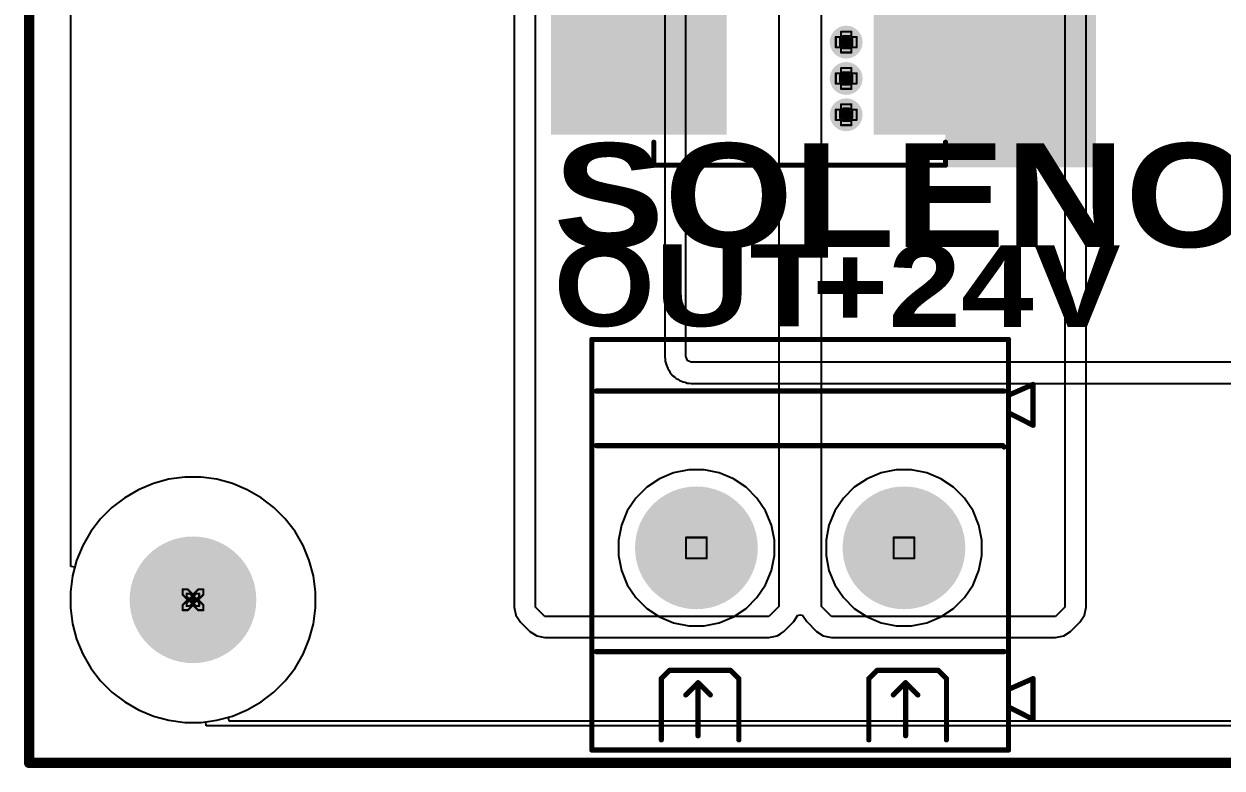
# Model space of a CAD drawing. Header units: inches. Extents: x -5 to 5258, y -4 to 5281.
# Drawn here: x -4.14 to 25.19, y -4.12 to 14.09 of the extents above; entities that cross this region are included whole.
import ezdxf

# ---------------------------------------------------------------- set-up
doc = ezdxf.new("R2010")
doc.units = ezdxf.units.IN
for name, color, linetype in [('Board Outline', 216, 'Continuous'), ('Bottom Layer', 5, 'Continuous'), ('Bottom Solder', 6, 'Continuous'), ('Drill Drawing', 1, 'Continuous'), ('Multi-Layer', 9, 'Continuous'), ('Pad Holes', 156, 'Continuous'), ('Top Layer', 1, 'Continuous'), ('Top Overlay', 2, 'Continuous'), ('Top Paste', 8, 'Continuous'), ('Top Solder', 216, 'Continuous'), ('Via Holes', 16, 'Continuous')]:
    doc.layers.add(name, color=color, linetype=linetype)
doc.styles.add('Arial Black_Bold', font='', dxfattribs={"height": 0.2})
doc.styles.get('Arial Black_Bold').set_extended_font_data('Arial Black', bold=True)

# ---------------------------------------------------------------- blocks, each defined once
blk = doc.blocks.new('DB128L_5_08_2P_GY_S_109')
at = {"layer": 'Bottom Layer'}
h = blk.add_hatch(color=5, dxfattribs=at)
edge = h.paths.add_edge_path()
edge.add_arc((-2.54, 0), 1.4, 0, 360)
h = blk.add_hatch(color=5, dxfattribs=at)
edge = h.paths.add_edge_path()
edge.add_arc((2.54, 0), 1.4, 0, 360)
at = {"layer": 'Bottom Solder'}
h = blk.add_hatch(color=6, dxfattribs=at)
edge = h.paths.add_edge_path()
edge.add_arc((-2.54, 0), 1.502, 0, 360)
h = blk.add_hatch(color=6, dxfattribs=at)
edge = h.paths.add_edge_path()
edge.add_arc((2.54, 0), 1.502, 0, 360)
at = {"layer": 'Multi-Layer'}
h = blk.add_hatch(color=9, dxfattribs=at)
edge = h.paths.add_edge_path()
edge.add_arc((-2.54, 0), 1.4, 0, 360)
h = blk.add_hatch(color=9, dxfattribs=at)
edge = h.paths.add_edge_path()
edge.add_arc((2.54, 0), 1.4, 0, 360)
at = {"layer": 'Pad Holes'}
h = blk.add_hatch(color=7, dxfattribs=at)
edge = h.paths.add_edge_path()
edge.add_arc((-2.54, 0), 0.8, 0, 360)
h = blk.add_hatch(color=7, dxfattribs=at)
edge = h.paths.add_edge_path()
edge.add_arc((2.54, 0), 0.8, 0, 360)
at = {"layer": 'Top Layer'}
h = blk.add_hatch(color=1, dxfattribs=at)
edge = h.paths.add_edge_path()
edge.add_arc((-2.54, 0), 1.4, 0, 360)
h = blk.add_hatch(color=1, dxfattribs=at)
edge = h.paths.add_edge_path()
edge.add_arc((2.54, 0), 1.4, 0, 360)
at = {"layer": 'Top Solder'}
h = blk.add_hatch(color=216, dxfattribs=at)
edge = h.paths.add_edge_path()
edge.add_arc((-2.54, 0), 1.502, 0, 360)
h = blk.add_hatch(color=216, dxfattribs=at)
edge = h.paths.add_edge_path()
edge.add_arc((2.54, 0), 1.502, 0, 360)
at = {"layer": 'Top Overlay', "const_width": 0.127}
for points in [[(-5.1, 4.949), (-5.1, -5.1)], [(5.1, 4.949), (-5.1, 4.949)], [(5.1, 4.949), (5.1, -5.1)], [(-3.58, 4.7), (-3.58, 3.2)], [(-1.68, 4.7), (-1.68, 3.2)], [(1.5, 4.7), (1.5, 3.2)], [(3.4, 4.7), (3.4, 3.2)], [(-2.58, 4.6), (-2.58, 3.3)], [(2.5, 4.6), (2.5, 3.3)], [(-5.1, 3.894), (-5.7, 4.2)], [(-5.7, 4.2), (-5.7, 3.2)], [(-5.1, 3.464), (-5.7, 3.2)], [(-2.58, 3.3), (-2.88, 3.6)], [(-2.28, 3.6), (-2.58, 3.3)], [(2.5, 3.3), (2.2, 3.6)], [(2.8, 3.6), (2.5, 3.3)], [(-3.38, 3), (-3.58, 3.2)], [(-1.68, 3.2), (-1.88, 3)], [(1.7, 3), (1.5, 3.2)], [(3.4, 3.2), (3.2, 3)], [(-3.28, 3), (-3.38, 3)], [(-1.88, 3), (-3.28, 3)], [(1.8, 3), (1.7, 3)], [(3.2, 3), (1.8, 3)], [(4.99, 2.54), (-4.99, 2.54)], [(-4.956, -2.503), (-4.99, -2.469)], [(4.99, -2.503), (-4.956, -2.503)], [(-5.1, -3.306), (-5.7, -3)], [(-5.7, -3), (-5.7, -4)], [(-5.1, -3.736), (-5.7, -4)], [(4.99, -3.838), (-4.99, -3.838)], [(0.597, -3.838), (0.473, -3.838)], [(5.1, -5.1), (-5.1, -5.1)]]:
    blk.add_lwpolyline(points, dxfattribs=at)
at = {"layer": 'Top Overlay', "const_width": 0.0635}
for points in [[(-5.132, 4.949, 1), (-5.068, 4.949, 1)], [(-5.132, 4.949, 1), (-5.068, 4.949, 1)], [(5.068, 4.949, 1), (5.132, 4.949, 1)], [(5.068, 4.949, 1), (5.132, 4.949, 1)], [(-3.612, 4.7, 1), (-3.548, 4.7, 1)], [(-1.712, 4.7, 1), (-1.648, 4.7, 1)], [(1.468, 4.7, 1), (1.532, 4.7, 1)], [(3.368, 4.7, 1), (3.432, 4.7, 1)], [(-2.612, 4.6, 1), (-2.548, 4.6, 1)], [(2.468, 4.6, 1), (2.532, 4.6, 1)], [(-5.732, 4.2, 1), (-5.668, 4.2, 1)], [(-5.732, 4.2, 1), (-5.668, 4.2, 1)], [(-5.132, 3.894, 1), (-5.068, 3.894, 1)], [(-5.132, 3.464, 1), (-5.068, 3.464, 1)], [(-2.912, 3.6, 1), (-2.848, 3.6, 1)], [(-2.312, 3.6, 1), (-2.248, 3.6, 1)], [(2.168, 3.6, 1), (2.232, 3.6, 1)], [(2.768, 3.6, 1), (2.832, 3.6, 1)], [(-5.732, 3.2, 1), (-5.668, 3.2, 1)], [(-5.732, 3.2, 1), (-5.668, 3.2, 1)], [(-3.612, 3.2, 1), (-3.548, 3.2, 1)], [(-3.612, 3.2, 1), (-3.548, 3.2, 1)], [(-2.612, 3.3, 1), (-2.548, 3.3, 1)], [(-2.612, 3.3, 1), (-2.548, 3.3, 1)], [(-2.612, 3.3, 1), (-2.548, 3.3, 1)], [(-1.712, 3.2, 1), (-1.648, 3.2, 1)], [(-1.712, 3.2, 1), (-1.648, 3.2, 1)], [(1.468, 3.2, 1), (1.532, 3.2, 1)], [(1.468, 3.2, 1), (1.532, 3.2, 1)], [(2.468, 3.3, 1), (2.532, 3.3, 1)], [(2.468, 3.3, 1), (2.532, 3.3, 1)], [(2.468, 3.3, 1), (2.532, 3.3, 1)], [(3.368, 3.2, 1), (3.432, 3.2, 1)], [(3.368, 3.2, 1), (3.432, 3.2, 1)], [(-3.412, 3, 1), (-3.348, 3, 1)], [(-3.412, 3, 1), (-3.348, 3, 1)], [(-3.312, 3, 1), (-3.248, 3, 1)], [(-3.312, 3, 1), (-3.248, 3, 1)], [(-1.912, 3, 1), (-1.848, 3, 1)], [(-1.912, 3, 1), (-1.848, 3, 1)], [(1.668, 3, 1), (1.732, 3, 1)], [(1.668, 3, 1), (1.732, 3, 1)], [(1.768, 3, 1), (1.832, 3, 1)], [(1.768, 3, 1), (1.832, 3, 1)], [(3.168, 3, 1), (3.232, 3, 1)], [(3.168, 3, 1), (3.232, 3, 1)], [(-5.022, 2.54, 1), (-4.958, 2.54, 1)], [(4.958, 2.54, 1), (5.022, 2.54, 1)], [(-5.022, -2.469, 1), (-4.958, -2.469, 1)], [(-4.988, -2.503, 1), (-4.924, -2.503, 1)], [(-4.988, -2.503, 1), (-4.924, -2.503, 1)], [(4.958, -2.503, 1), (5.022, -2.503, 1)], [(-5.732, -3, 1), (-5.668, -3, 1)], [(-5.732, -3, 1), (-5.668, -3, 1)], [(-5.132, -3.306, 1), (-5.068, -3.306, 1)], [(-5.132, -3.736, 1), (-5.068, -3.736, 1)], [(-5.022, -3.838, 1), (-4.958, -3.838, 1)], [(0.441, -3.838, 1), (0.505, -3.838, 1)], [(0.566, -3.838, 1), (0.629, -3.838, 1)], [(4.958, -3.838, 1), (5.022, -3.838, 1)], [(-5.732, -4, 1), (-5.668, -4, 1)], [(-5.732, -4, 1), (-5.668, -4, 1)], [(-5.132, -5.1, 1), (-5.068, -5.1, 1)], [(-5.132, -5.1, 1), (-5.068, -5.1, 1)], [(5.068, -5.1, 1), (5.132, -5.1, 1)], [(5.068, -5.1, 1), (5.132, -5.1, 1)]]:
    blk.add_lwpolyline(points, format="xyb", close=True, dxfattribs=at)
blk = doc.blocks.new('SMC_121')
at = {"layer": 'Top Layer'}
for points in [[(-6, 2.15), (-1.9, 2.15), (-1.9, -2.15), (-6, -2.15)], [(1.9, 2.15), (6, 2.15), (6, -2.15), (1.9, -2.15)]]:
    blk.add_hatch(color=1, dxfattribs=at).paths.add_polyline_path(points)
at = {"layer": 'Top Overlay'}
for points in [[(-7.239, 2.235), (-3.556, 2.235), (-3.556, 3.048), (-7.239, 3.048)], [(-7.24, -2.261), (-6.097, -2.261), (-6.097, 2.261), (-7.24, 2.261)], [(-7.24, -3.048), (-3.557, -3.048), (-3.557, -2.235), (-7.24, -2.235)]]:
    blk.add_hatch(color=2, dxfattribs=at).paths.add_polyline_path(points)
at = {"layer": 'Top Paste'}
for points in [[(-6, 2.15), (-1.9, 2.15), (-1.9, -2.15), (-6, -2.15)], [(1.9, 2.15), (6, 2.15), (6, -2.15), (1.9, -2.15)]]:
    blk.add_hatch(color=8, dxfattribs=at).paths.add_polyline_path(points)
at = {"layer": 'Top Solder'}
for points in [[(-6.102, 2.252), (-1.798, 2.252), (-1.798, -2.252), (-6.102, -2.252)], [(1.798, 2.252), (6.102, 2.252), (6.102, -2.252), (1.798, -2.252)]]:
    blk.add_hatch(color=216, dxfattribs=at).paths.add_polyline_path(points)
at = {"layer": 'Top Overlay', "const_width": 0.127}
for points in [[(-3.556, 2.997), (-3.556, 2.438)], [(3.581, 2.997), (-3.556, 2.997)], [(3.581, 2.997), (3.581, 2.438)], [(-3.556, -2.997), (-3.556, -2.438)], [(3.581, -2.997), (3.581, -2.438)], [(3.581, -2.997), (-3.556, -2.997)]]:
    blk.add_lwpolyline(points, dxfattribs=at)
at = {"layer": 'Top Overlay', "const_width": 0.0635}
for points in [[(-3.588, 2.997, 1), (-3.524, 2.997, 1)], [(-3.588, 2.997, 1), (-3.524, 2.997, 1)], [(3.55, 2.997, 1), (3.613, 2.997, 1)], [(3.55, 2.997, 1), (3.613, 2.997, 1)], [(-3.588, 2.438, 1), (-3.524, 2.438, 1)], [(3.55, 2.438, 1), (3.613, 2.438, 1)], [(-3.588, -2.438, 1), (-3.524, -2.438, 1)], [(3.55, -2.438, 1), (3.613, -2.438, 1)], [(-3.588, -2.997, 1), (-3.524, -2.997, 1)], [(-3.588, -2.997, 1), (-3.524, -2.997, 1)], [(3.55, -2.997, 1), (3.613, -2.997, 1)], [(3.55, -2.997, 1), (3.613, -2.997, 1)]]:
    blk.add_lwpolyline(points, format="xyb", close=True, dxfattribs=at)

msp = doc.modelspace()

# ---------------------------------------------------------------- hatches: boundary and pattern name
at = {"layer": 'Bottom Layer'}
h = msp.add_hatch(color=5, dxfattribs=at)
edge = h.paths.add_edge_path()
edge.add_arc((15.987, 13.65), 0.3, 0, 360)
h = msp.add_hatch(color=5, dxfattribs=at)
edge = h.paths.add_edge_path()
edge.add_arc((15.987, 12.761), 0.3, 0, 360)
h = msp.add_hatch(color=5, dxfattribs=at)
edge = h.paths.add_edge_path()
edge.add_arc((15.987, 11.872), 0.3, 0, 360)
at = {"layer": 'Bottom Solder'}
h = msp.add_hatch(color=6, dxfattribs=at)
edge = h.paths.add_edge_path()
edge.add_arc((15.987, 13.65), 0.402, 0, 360)
h = msp.add_hatch(color=6, dxfattribs=at)
edge = h.paths.add_edge_path()
edge.add_arc((15.987, 12.761), 0.402, 0, 360)
h = msp.add_hatch(color=6, dxfattribs=at)
edge = h.paths.add_edge_path()
edge.add_arc((15.987, 11.872), 0.402, 0, 360)
h = msp.add_hatch(color=6, dxfattribs=at)
edge = h.paths.add_edge_path()
edge.add_arc((0, 0), 0.102, 0, 360)
at = {"layer": 'Pad Holes'}
h = msp.add_hatch(color=7, dxfattribs=at)
edge = h.paths.add_edge_path()
edge.add_arc((0, 0), 1.55, 0, 360)
at = {"layer": 'Top Layer'}
h = msp.add_hatch(color=1, dxfattribs=at)
edge = h.paths.add_edge_path()
edge.add_arc((15.987, 13.65), 0.3, 0, 360)
h = msp.add_hatch(color=1, dxfattribs=at)
edge = h.paths.add_edge_path()
edge.add_arc((15.987, 12.761), 0.3, 0, 360)
h = msp.add_hatch(color=1, dxfattribs=at)
edge = h.paths.add_edge_path()
edge.add_arc((15.987, 11.872), 0.3, 0, 360)
at = {"layer": 'Top Solder'}
h = msp.add_hatch(color=216, dxfattribs=at)
edge = h.paths.add_edge_path()
edge.add_arc((15.987, 13.65), 0.402, 0, 360)
h = msp.add_hatch(color=216, dxfattribs=at)
edge = h.paths.add_edge_path()
edge.add_arc((15.987, 12.761), 0.402, 0, 360)
h = msp.add_hatch(color=216, dxfattribs=at)
edge = h.paths.add_edge_path()
edge.add_arc((15.987, 11.872), 0.402, 0, 360)
h = msp.add_hatch(color=216, dxfattribs=at)
edge = h.paths.add_edge_path()
edge.add_arc((0, 0), 0.102, 0, 360)
at = {"layer": 'Via Holes'}
h = msp.add_hatch(color=7, dxfattribs=at)
edge = h.paths.add_edge_path()
edge.add_arc((15.987, 13.65), 0.15, 0, 360)
h = msp.add_hatch(color=7, dxfattribs=at)
edge = h.paths.add_edge_path()
edge.add_arc((15.987, 12.761), 0.15, 0, 360)
h = msp.add_hatch(color=7, dxfattribs=at)
edge = h.paths.add_edge_path()
edge.add_arc((15.987, 11.872), 0.15, 0, 360)

# ---------------------------------------------------------------- linework, layer by layer
at = {"layer": 'Board Outline', "const_width": 0.254}
for points in [[(-4.009, -3.991), (-4.009, 106.009)], [(-4.009, -3.991), (75.991, -3.991)]]:
    msp.add_lwpolyline(points, dxfattribs=at)
at = {"layer": 'Board Outline', "const_width": 0.127}
msp.add_lwpolyline([(-4.073, -3.991, 1), (-3.946, -3.991, 1)], format="xyb", close=True, dxfattribs=at)
msp.add_lwpolyline([(-4.073, -3.991, 1), (-3.946, -3.991, 1)], format="xyb", close=True, dxfattribs=at)
at = {"layer": 'Bottom Layer'}
for p, q in [((-2.993, 0.814), (-2.993, 101.117)), ((11.547, 16.545), (11.547, 5.995)), ((12.065, 5.995), (12.065, 16.545)), ((11.547, 5.995), (11.547, 5.995)), ((11.547, 5.995), (11.547, 5.944)), ((11.547, 5.944), (11.557, 5.894)), ((11.557, 5.894), (11.557, 5.843)), ((12.065, 5.944), (12.065, 5.995)), ((12.065, 5.995), (12.065, 5.995)), ((12.067, 5.942), (12.065, 5.944)), ((12.1, 5.86), (12.067, 5.942)), ((11.557, 5.843), (11.577, 5.796)), ((11.577, 5.796), (11.586, 5.746)), ((11.586, 5.746), (11.588, 5.744)), ((11.588, 5.744), (11.622, 5.662)), ((11.622, 5.662), (11.623, 5.659)), ((11.623, 5.659), (11.651, 5.616)), ((11.651, 5.616), (11.67, 5.569)), ((12.101, 5.857), (12.1, 5.86)), ((12.109, 5.849), (12.101, 5.857)), ((12.112, 5.848), (12.109, 5.849)), ((12.194, 5.814), (12.112, 5.848)), ((12.196, 5.813), (12.194, 5.814)), ((12.247, 5.813), (12.196, 5.813)), ((75.016, 5.813), (12.247, 5.813)), ((11.67, 5.569), (11.707, 5.533)), ((11.707, 5.533), (11.735, 5.491)), ((11.735, 5.491), (11.743, 5.483)), ((11.743, 5.483), (11.786, 5.454)), ((11.786, 5.454), (11.822, 5.418)), ((11.822, 5.418), (11.869, 5.399)), ((11.869, 5.399), (11.911, 5.37)), ((11.911, 5.37), (11.914, 5.37)), ((11.914, 5.37), (11.996, 5.336)), ((11.996, 5.336), (11.998, 5.334)), ((11.998, 5.334), (12.048, 5.324)), ((12.048, 5.324), (12.096, 5.305)), ((12.096, 5.305), (12.147, 5.305)), ((12.147, 5.305), (12.196, 5.295)), ((12.196, 5.295), (12.247, 5.295)), ((12.247, 5.295), (12.247, 5.295)), ((12.247, 5.295), (12.247, 5.295)), ((12.247, 5.295), (47.709, 5.295)), ((-0.587, 2.949), (-0.966, 2.847)), ((-0.587, 2.949), (-0.966, 2.847)), ((-0.197, 3), (-0.587, 2.949)), ((-0.197, 3), (-0.587, 2.949)), ((0, 3), (-0.197, 3)), ((0.197, 3), (-0.197, 3)), ((0.197, 3), (0, 3)), ((0.587, 2.949), (0.197, 3)), ((0.587, 2.949), (0.197, 3)), ((0.966, 2.847), (0.587, 2.949)), ((0.966, 2.847), (0.587, 2.949)), ((11.417, 2.963), (11.105, 2.754)), ((11.764, 3.106), (11.417, 2.963)), ((12.133, 3.18), (11.764, 3.106)), ((12.509, 3.18), (12.133, 3.18)), ((12.878, 3.106), (12.509, 3.18)), ((13.225, 2.963), (12.878, 3.106)), ((13.537, 2.754), (13.225, 2.963)), ((16.497, 2.963), (16.185, 2.754)), ((16.844, 3.106), (16.497, 2.963)), ((17.213, 3.18), (16.844, 3.106)), ((17.589, 3.18), (17.213, 3.18)), ((17.958, 3.106), (17.589, 3.18)), ((18.305, 2.963), (17.958, 3.106)), ((18.617, 2.754), (18.305, 2.963)), ((-1.33, 2.696), (-1.67, 2.5)), ((-1.33, 2.696), (-1.67, 2.5)), ((-0.966, 2.847), (-1.33, 2.696)), ((-0.966, 2.847), (-1.33, 2.696)), ((1.33, 2.696), (0.966, 2.847)), ((1.33, 2.696), (0.966, 2.847)), ((1.67, 2.5), (1.33, 2.696)), ((1.67, 2.5), (1.33, 2.696)), ((11.105, 2.754), (10.839, 2.488)), ((13.803, 2.488), (13.537, 2.754)), ((16.185, 2.754), (15.919, 2.488)), ((18.883, 2.488), (18.617, 2.754)), ((-1.67, 2.5), (-1.982, 2.26)), ((-1.67, 2.5), (-1.982, 2.26)), ((1.982, 2.26), (1.67, 2.5)), ((1.982, 2.26), (1.67, 2.5)), ((10.839, 2.488), (10.63, 2.175)), ((14.012, 2.175), (13.803, 2.488)), ((15.919, 2.488), (15.71, 2.175)), ((19.092, 2.175), (18.883, 2.488)), ((-1.982, 2.26), (-2.26, 1.982)), ((-1.982, 2.26), (-2.26, 1.982)), ((2.26, 1.982), (1.982, 2.26)), ((2.26, 1.982), (1.982, 2.26)), ((10.63, 2.175), (10.486, 1.828)), ((14.156, 1.828), (14.012, 2.175)), ((15.71, 2.175), (15.566, 1.828)), ((19.236, 1.828), (19.092, 2.175)), ((-2.26, 1.982), (-2.5, 1.67)), ((-2.26, 1.982), (-2.5, 1.67)), ((2.5, 1.67), (2.26, 1.982)), ((2.5, 1.67), (2.26, 1.982)), ((10.486, 1.828), (10.413, 1.46)), ((14.229, 1.46), (14.156, 1.828)), ((15.566, 1.828), (15.493, 1.46)), ((19.309, 1.46), (19.236, 1.828)), ((-2.5, 1.67), (-2.696, 1.33)), ((-2.5, 1.67), (-2.696, 1.33)), ((2.696, 1.33), (2.5, 1.67)), ((2.696, 1.33), (2.5, 1.67)), ((-2.696, 1.33), (-2.847, 0.966)), ((-2.696, 1.33), (-2.847, 0.966)), ((2.847, 0.966), (2.696, 1.33)), ((2.847, 0.966), (2.696, 1.33)), ((10.413, 1.46), (10.413, 1.084)), ((14.229, 1.084), (14.229, 1.46)), ((15.493, 1.46), (15.493, 1.084)), ((19.309, 1.084), (19.309, 1.46)), ((-2.847, 0.966), (-2.949, 0.587)), ((-2.847, 0.966), (-2.891, 0.8)), ((2.949, 0.587), (2.847, 0.966)), ((2.949, 0.587), (2.847, 0.966)), ((10.413, 1.084), (10.486, 0.715)), ((14.156, 0.715), (14.229, 1.084)), ((15.493, 1.084), (15.566, 0.715)), ((19.236, 0.715), (19.309, 1.084)), ((-2.949, 0.587), (-3, 0.197)), ((-2.891, 0.8), (-2.993, 0.814)), ((3, 0.197), (2.949, 0.587)), ((3, 0.197), (2.949, 0.587)), ((10.486, 0.715), (10.63, 0.368)), ((14.012, 0.368), (14.156, 0.715)), ((15.566, 0.715), (15.71, 0.368)), ((19.092, 0.368), (19.236, 0.715)), ((10.63, 0.368), (10.839, 0.055)), ((13.803, 0.055), (14.012, 0.368)), ((15.71, 0.368), (15.919, 0.055)), ((18.883, 0.055), (19.092, 0.368)), ((-3, 0.197), (-3, 0)), ((-3, 0), (-3, 0)), ((-3, 0), (-3, -0.197)), ((3, 0), (3, 0.197)), ((3, -0.197), (3, 0.197)), ((3, -0.197), (3, 0)), ((10.839, 0.055), (11.105, -0.21)), ((13.537, -0.21), (13.803, 0.055)), ((15.919, 0.055), (16.185, -0.21)), ((18.617, -0.21), (18.883, 0.055)), ((-3, -0.197), (-2.949, -0.587)), ((2.949, -0.587), (3, -0.197)), ((2.949, -0.587), (3, -0.197)), ((11.105, -0.21), (11.417, -0.419)), ((13.225, -0.419), (13.537, -0.21)), ((16.185, -0.21), (16.497, -0.419)), ((18.305, -0.419), (18.617, -0.21)), ((11.417, -0.419), (11.764, -0.563)), ((11.764, -0.563), (12.133, -0.636)), ((12.509, -0.636), (12.878, -0.563)), ((12.878, -0.563), (13.225, -0.419)), ((16.497, -0.419), (16.844, -0.563)), ((16.844, -0.563), (17.213, -0.636)), ((17.589, -0.636), (17.958, -0.563)), ((17.958, -0.563), (18.305, -0.419)), ((-2.949, -0.587), (-2.847, -0.966)), ((2.847, -0.966), (2.949, -0.587)), ((2.847, -0.966), (2.949, -0.587)), ((12.133, -0.636), (12.509, -0.636)), ((17.213, -0.636), (17.589, -0.636)), ((-2.847, -0.966), (-2.696, -1.33)), ((2.696, -1.33), (2.847, -0.966)), ((2.696, -1.33), (2.847, -0.966)), ((-2.696, -1.33), (-2.5, -1.67)), ((2.5, -1.67), (2.696, -1.33)), ((2.5, -1.67), (2.696, -1.33)), ((-2.5, -1.67), (-2.26, -1.982)), ((2.26, -1.982), (2.5, -1.67)), ((2.26, -1.982), (2.5, -1.67)), ((-2.26, -1.982), (-1.982, -2.26)), ((1.982, -2.26), (2.26, -1.982)), ((1.982, -2.26), (2.26, -1.982)), ((-1.982, -2.26), (-1.67, -2.5)), ((1.67, -2.5), (1.982, -2.26)), ((1.67, -2.5), (1.982, -2.26)), ((-1.67, -2.5), (-1.33, -2.696)), ((1.33, -2.696), (1.67, -2.5)), ((1.33, -2.696), (1.67, -2.5)), ((-1.33, -2.696), (-0.966, -2.847)), ((-0.966, -2.847), (-0.587, -2.949)), ((0.587, -2.949), (0.966, -2.847)), ((0.587, -2.949), (0.966, -2.847)), ((0.966, -2.847), (1.33, -2.696)), ((0.966, -2.847), (1.33, -2.696)), ((-0.587, -2.949), (-0.197, -3)), ((-0.197, -3), (0, -3)), ((0, -3), (0.197, -3)), ((0.197, -3), (0.587, -2.949)), ((0.318, -2.984), (0.587, -2.949)), ((0.324, -3.086), (0.318, -2.984)), ((71.737, -3.086), (0.324, -3.086))]:
    msp.add_line(p, q, dxfattribs=at)
at = {"layer": 'Drill Drawing', "const_width": 0.0508}
for points in [[(15.733, 13.523), (15.733, 13.777)], [(15.733, 13.777), (15.86, 13.777)], [(15.86, 13.777), (15.86, 13.904)], [(15.86, 13.904), (16.114, 13.904)], [(15.911, 13.727), (15.911, 13.803)], [(15.911, 13.803), (16.063, 13.803)], [(16.063, 13.727), (16.063, 13.803)], [(16.114, 13.777), (16.114, 13.904)], [(16.114, 13.777), (16.241, 13.777)], [(16.241, 13.523), (16.241, 13.777)], [(15.733, 13.523), (15.86, 13.523)], [(15.835, 13.574), (15.835, 13.727)], [(15.835, 13.727), (15.911, 13.727)], [(15.835, 13.574), (15.911, 13.574)], [(15.86, 13.396), (15.86, 13.523)], [(15.911, 13.498), (15.911, 13.574)], [(15.911, 13.498), (16.063, 13.498)], [(16.063, 13.727), (16.14, 13.727)], [(16.063, 13.574), (16.14, 13.574)], [(16.063, 13.498), (16.063, 13.574)], [(16.114, 13.523), (16.241, 13.523)], [(16.114, 13.396), (16.114, 13.523)], [(16.14, 13.574), (16.14, 13.727)], [(15.86, 13.396), (16.114, 13.396)], [(15.733, 12.634), (15.733, 12.888)], [(15.733, 12.888), (15.86, 12.888)], [(15.86, 12.888), (15.86, 13.015)], [(15.86, 13.015), (16.114, 13.015)], [(15.911, 12.838), (15.911, 12.914)], [(15.911, 12.914), (16.063, 12.914)], [(16.063, 12.838), (16.063, 12.914)], [(16.114, 12.888), (16.114, 13.015)], [(16.114, 12.888), (16.241, 12.888)], [(16.241, 12.634), (16.241, 12.888)], [(15.733, 12.634), (15.86, 12.634)], [(15.835, 12.685), (15.835, 12.838)], [(15.835, 12.838), (15.911, 12.838)], [(15.835, 12.685), (15.911, 12.685)], [(15.86, 12.507), (15.86, 12.634)], [(15.911, 12.609), (15.911, 12.685)], [(15.911, 12.609), (16.063, 12.609)], [(16.063, 12.838), (16.14, 12.838)], [(16.063, 12.685), (16.14, 12.685)], [(16.063, 12.609), (16.063, 12.685)], [(16.114, 12.634), (16.241, 12.634)], [(16.114, 12.507), (16.114, 12.634)], [(16.14, 12.685), (16.14, 12.838)], [(15.86, 12.507), (16.114, 12.507)], [(15.733, 11.745), (15.733, 11.999)], [(15.733, 11.999), (15.86, 11.999)], [(15.86, 11.999), (15.86, 12.126)], [(15.86, 12.126), (16.114, 12.126)], [(15.911, 11.949), (15.911, 12.025)], [(15.911, 12.025), (16.063, 12.025)], [(16.063, 11.949), (16.063, 12.025)], [(16.114, 11.999), (16.114, 12.126)], [(16.114, 11.999), (16.241, 11.999)], [(16.241, 11.745), (16.241, 11.999)], [(15.733, 11.745), (15.86, 11.745)], [(15.835, 11.796), (15.835, 11.949)], [(15.835, 11.949), (15.911, 11.949)], [(15.835, 11.796), (15.911, 11.796)], [(15.86, 11.618), (15.86, 11.745)], [(15.911, 11.72), (15.911, 11.796)], [(15.911, 11.72), (16.063, 11.72)], [(16.063, 11.949), (16.14, 11.949)], [(16.063, 11.796), (16.14, 11.796)], [(16.063, 11.72), (16.063, 11.796)], [(16.114, 11.745), (16.241, 11.745)], [(16.114, 11.618), (16.114, 11.745)], [(16.14, 11.796), (16.14, 11.949)], [(15.86, 11.618), (16.114, 11.618)], [(12.067, 1.526), (12.575, 1.526)], [(12.067, 1.018), (12.067, 1.526)], [(12.575, 1.018), (12.575, 1.526)], [(17.147, 1.526), (17.655, 1.526)], [(17.147, 1.018), (17.147, 1.526)], [(17.655, 1.018), (17.655, 1.526)], [(12.067, 1.018), (12.575, 1.018)], [(17.147, 1.018), (17.655, 1.018)], [(-0.254, 0.127), (-0.254, 0.254)], [(-0.254, 0.254), (-0.127, 0.254)], [(-0.254, 0.127), (-0.127, 0)], [(-0.254, -0.127), (-0.127, 0)], [(-0.152, 0.076), (-0.152, 0.152)], [(-0.152, 0.152), (-0.076, 0.152)], [(-0.152, 0.076), (-0.076, 0)], [(-0.152, -0.076), (-0.076, 0)], [(-0.127, 0.254), (0, 0.127)], [(-0.076, 0.152), (0, 0.076)], [(0, 0.127), (0.127, 0.254)], [(0, 0.076), (0.076, 0.152)], [(0.076, 0.152), (0.152, 0.152)], [(0.076, 0), (0.152, 0.076)], [(0.076, 0), (0.152, -0.076)], [(0.127, 0.254), (0.254, 0.254)], [(0.127, 0), (0.254, 0.127)], [(0.127, 0), (0.254, -0.127)], [(0.152, 0.076), (0.152, 0.152)], [(0.254, 0.127), (0.254, 0.254)], [(-0.254, -0.254), (-0.254, -0.127)], [(-0.254, -0.254), (-0.127, -0.254)], [(-0.152, -0.152), (-0.152, -0.076)], [(-0.152, -0.152), (-0.076, -0.152)], [(-0.127, -0.254), (0, -0.127)], [(-0.076, -0.152), (0, -0.076)], [(0, -0.076), (0.076, -0.152)], [(0, -0.127), (0.127, -0.254)], [(0.076, -0.152), (0.152, -0.152)], [(0.127, -0.254), (0.254, -0.254)], [(0.152, -0.152), (0.152, -0.076)], [(0.254, -0.254), (0.254, -0.127)]]:
    msp.add_lwpolyline(points, dxfattribs=at)
at = {"layer": 'Drill Drawing', "const_width": 0.0254}
for points in [[(15.721, 13.777, 1), (15.746, 13.777, 1)], [(15.721, 13.777, 1), (15.746, 13.777, 1)], [(15.848, 13.904, 1), (15.873, 13.904, 1)], [(15.848, 13.904, 1), (15.873, 13.904, 1)], [(15.848, 13.777, 1), (15.873, 13.777, 1)], [(15.848, 13.777, 1), (15.873, 13.777, 1)], [(15.898, 13.803, 1), (15.924, 13.803, 1)], [(15.898, 13.803, 1), (15.924, 13.803, 1)], [(16.051, 13.803, 1), (16.076, 13.803, 1)], [(16.051, 13.803, 1), (16.076, 13.803, 1)], [(16.102, 13.904, 1), (16.127, 13.904, 1)], [(16.102, 13.904, 1), (16.127, 13.904, 1)], [(16.102, 13.777, 1), (16.127, 13.777, 1)], [(16.102, 13.777, 1), (16.127, 13.777, 1)], [(16.229, 13.777, 1), (16.254, 13.777, 1)], [(16.229, 13.777, 1), (16.254, 13.777, 1)], [(15.721, 13.523, 1), (15.746, 13.523, 1)], [(15.721, 13.523, 1), (15.746, 13.523, 1)], [(15.822, 13.727, 1), (15.848, 13.727, 1)], [(15.822, 13.727, 1), (15.848, 13.727, 1)], [(15.822, 13.574, 1), (15.848, 13.574, 1)], [(15.822, 13.574, 1), (15.848, 13.574, 1)], [(15.848, 13.523, 1), (15.873, 13.523, 1)], [(15.848, 13.523, 1), (15.873, 13.523, 1)], [(15.898, 13.727, 1), (15.924, 13.727, 1)], [(15.898, 13.727, 1), (15.924, 13.727, 1)], [(15.898, 13.574, 1), (15.924, 13.574, 1)], [(15.898, 13.574, 1), (15.924, 13.574, 1)], [(15.898, 13.498, 1), (15.924, 13.498, 1)], [(15.898, 13.498, 1), (15.924, 13.498, 1)], [(16.051, 13.727, 1), (16.076, 13.727, 1)], [(16.051, 13.727, 1), (16.076, 13.727, 1)], [(16.051, 13.574, 1), (16.076, 13.574, 1)], [(16.051, 13.574, 1), (16.076, 13.574, 1)], [(16.051, 13.498, 1), (16.076, 13.498, 1)], [(16.051, 13.498, 1), (16.076, 13.498, 1)], [(16.102, 13.523, 1), (16.127, 13.523, 1)], [(16.102, 13.523, 1), (16.127, 13.523, 1)], [(16.127, 13.727, 1), (16.152, 13.727, 1)], [(16.127, 13.727, 1), (16.152, 13.727, 1)], [(16.127, 13.574, 1), (16.152, 13.574, 1)], [(16.127, 13.574, 1), (16.152, 13.574, 1)], [(16.229, 13.523, 1), (16.254, 13.523, 1)], [(16.229, 13.523, 1), (16.254, 13.523, 1)], [(15.848, 13.396, 1), (15.873, 13.396, 1)], [(15.848, 13.396, 1), (15.873, 13.396, 1)], [(16.102, 13.396, 1), (16.127, 13.396, 1)], [(16.102, 13.396, 1), (16.127, 13.396, 1)], [(15.721, 12.888, 1), (15.746, 12.888, 1)], [(15.721, 12.888, 1), (15.746, 12.888, 1)], [(15.848, 13.015, 1), (15.873, 13.015, 1)], [(15.848, 13.015, 1), (15.873, 13.015, 1)], [(15.848, 12.888, 1), (15.873, 12.888, 1)], [(15.848, 12.888, 1), (15.873, 12.888, 1)], [(15.898, 12.914, 1), (15.924, 12.914, 1)], [(15.898, 12.914, 1), (15.924, 12.914, 1)], [(16.051, 12.914, 1), (16.076, 12.914, 1)], [(16.051, 12.914, 1), (16.076, 12.914, 1)], [(16.102, 13.015, 1), (16.127, 13.015, 1)], [(16.102, 13.015, 1), (16.127, 13.015, 1)], [(16.102, 12.888, 1), (16.127, 12.888, 1)], [(16.102, 12.888, 1), (16.127, 12.888, 1)], [(16.229, 12.888, 1), (16.254, 12.888, 1)], [(16.229, 12.888, 1), (16.254, 12.888, 1)], [(15.721, 12.634, 1), (15.746, 12.634, 1)], [(15.721, 12.634, 1), (15.746, 12.634, 1)], [(15.822, 12.838, 1), (15.848, 12.838, 1)], [(15.822, 12.838, 1), (15.848, 12.838, 1)], [(15.822, 12.685, 1), (15.848, 12.685, 1)], [(15.822, 12.685, 1), (15.848, 12.685, 1)], [(15.848, 12.634, 1), (15.873, 12.634, 1)], [(15.848, 12.634, 1), (15.873, 12.634, 1)], [(15.898, 12.838, 1), (15.924, 12.838, 1)], [(15.898, 12.838, 1), (15.924, 12.838, 1)], [(15.898, 12.685, 1), (15.924, 12.685, 1)], [(15.898, 12.685, 1), (15.924, 12.685, 1)], [(15.898, 12.609, 1), (15.924, 12.609, 1)], [(15.898, 12.609, 1), (15.924, 12.609, 1)], [(16.051, 12.838, 1), (16.076, 12.838, 1)], [(16.051, 12.838, 1), (16.076, 12.838, 1)], [(16.051, 12.685, 1), (16.076, 12.685, 1)], [(16.051, 12.685, 1), (16.076, 12.685, 1)], [(16.051, 12.609, 1), (16.076, 12.609, 1)], [(16.051, 12.609, 1), (16.076, 12.609, 1)], [(16.102, 12.634, 1), (16.127, 12.634, 1)], [(16.102, 12.634, 1), (16.127, 12.634, 1)], [(16.127, 12.838, 1), (16.152, 12.838, 1)], [(16.127, 12.838, 1), (16.152, 12.838, 1)], [(16.127, 12.685, 1), (16.152, 12.685, 1)], [(16.127, 12.685, 1), (16.152, 12.685, 1)], [(16.229, 12.634, 1), (16.254, 12.634, 1)], [(16.229, 12.634, 1), (16.254, 12.634, 1)], [(15.848, 12.507, 1), (15.873, 12.507, 1)], [(15.848, 12.507, 1), (15.873, 12.507, 1)], [(16.102, 12.507, 1), (16.127, 12.507, 1)], [(16.102, 12.507, 1), (16.127, 12.507, 1)], [(15.721, 11.999, 1), (15.746, 11.999, 1)], [(15.721, 11.999, 1), (15.746, 11.999, 1)], [(15.848, 12.126, 1), (15.873, 12.126, 1)], [(15.848, 12.126, 1), (15.873, 12.126, 1)], [(15.848, 11.999, 1), (15.873, 11.999, 1)], [(15.848, 11.999, 1), (15.873, 11.999, 1)], [(15.898, 12.025, 1), (15.924, 12.025, 1)], [(15.898, 12.025, 1), (15.924, 12.025, 1)], [(16.051, 12.025, 1), (16.076, 12.025, 1)], [(16.051, 12.025, 1), (16.076, 12.025, 1)], [(16.102, 12.126, 1), (16.127, 12.126, 1)], [(16.102, 12.126, 1), (16.127, 12.126, 1)], [(16.102, 11.999, 1), (16.127, 11.999, 1)], [(16.102, 11.999, 1), (16.127, 11.999, 1)], [(16.229, 11.999, 1), (16.254, 11.999, 1)], [(16.229, 11.999, 1), (16.254, 11.999, 1)], [(15.721, 11.745, 1), (15.746, 11.745, 1)], [(15.721, 11.745, 1), (15.746, 11.745, 1)], [(15.822, 11.949, 1), (15.848, 11.949, 1)], [(15.822, 11.949, 1), (15.848, 11.949, 1)], [(15.822, 11.796, 1), (15.848, 11.796, 1)], [(15.822, 11.796, 1), (15.848, 11.796, 1)], [(15.848, 11.745, 1), (15.873, 11.745, 1)], [(15.848, 11.745, 1), (15.873, 11.745, 1)], [(15.898, 11.949, 1), (15.924, 11.949, 1)], [(15.898, 11.949, 1), (15.924, 11.949, 1)], [(15.898, 11.796, 1), (15.924, 11.796, 1)], [(15.898, 11.796, 1), (15.924, 11.796, 1)], [(15.898, 11.72, 1), (15.924, 11.72, 1)], [(15.898, 11.72, 1), (15.924, 11.72, 1)], [(16.051, 11.949, 1), (16.076, 11.949, 1)], [(16.051, 11.949, 1), (16.076, 11.949, 1)], [(16.051, 11.796, 1), (16.076, 11.796, 1)], [(16.051, 11.796, 1), (16.076, 11.796, 1)], [(16.051, 11.72, 1), (16.076, 11.72, 1)], [(16.051, 11.72, 1), (16.076, 11.72, 1)], [(16.102, 11.745, 1), (16.127, 11.745, 1)], [(16.102, 11.745, 1), (16.127, 11.745, 1)], [(16.127, 11.949, 1), (16.152, 11.949, 1)], [(16.127, 11.949, 1), (16.152, 11.949, 1)], [(16.127, 11.796, 1), (16.152, 11.796, 1)], [(16.127, 11.796, 1), (16.152, 11.796, 1)], [(16.229, 11.745, 1), (16.254, 11.745, 1)], [(16.229, 11.745, 1), (16.254, 11.745, 1)], [(15.848, 11.618, 1), (15.873, 11.618, 1)], [(15.848, 11.618, 1), (15.873, 11.618, 1)], [(16.102, 11.618, 1), (16.127, 11.618, 1)], [(16.102, 11.618, 1), (16.127, 11.618, 1)], [(12.054, 1.526, 1), (12.08, 1.526, 1)], [(12.054, 1.526, 1), (12.08, 1.526, 1)], [(12.562, 1.526, 1), (12.588, 1.526, 1)], [(12.562, 1.526, 1), (12.588, 1.526, 1)], [(17.134, 1.526, 1), (17.16, 1.526, 1)], [(17.134, 1.526, 1), (17.16, 1.526, 1)], [(17.642, 1.526, 1), (17.668, 1.526, 1)], [(17.642, 1.526, 1), (17.668, 1.526, 1)], [(12.054, 1.018, 1), (12.08, 1.018, 1)], [(12.054, 1.018, 1), (12.08, 1.018, 1)], [(12.562, 1.018, 1), (12.588, 1.018, 1)], [(12.562, 1.018, 1), (12.588, 1.018, 1)], [(17.134, 1.018, 1), (17.16, 1.018, 1)], [(17.134, 1.018, 1), (17.16, 1.018, 1)], [(17.642, 1.018, 1), (17.668, 1.018, 1)], [(17.642, 1.018, 1), (17.668, 1.018, 1)], [(-0.267, 0.254, 1), (-0.241, 0.254, 1)], [(-0.267, 0.254, 1), (-0.241, 0.254, 1)], [(-0.267, 0.127, 1), (-0.241, 0.127, 1)], [(-0.267, 0.127, 1), (-0.241, 0.127, 1)], [(-0.165, 0.152, 1), (-0.14, 0.152, 1)], [(-0.165, 0.152, 1), (-0.14, 0.152, 1)], [(-0.165, 0.076, 1), (-0.14, 0.076, 1)], [(-0.165, 0.076, 1), (-0.14, 0.076, 1)], [(-0.14, 0.254, 1), (-0.114, 0.254, 1)], [(-0.14, 0.254, 1), (-0.114, 0.254, 1)], [(-0.14, 0, 1), (-0.114, 0, 1)], [(-0.14, 0, 1), (-0.114, 0, 1)], [(-0.089, 0.152, 1), (-0.064, 0.152, 1)], [(-0.089, 0.152, 1), (-0.064, 0.152, 1)], [(-0.089, 0, 1), (-0.064, 0, 1)], [(-0.089, 0, 1), (-0.064, 0, 1)], [(-0.013, 0.127, 1), (0.013, 0.127, 1)], [(-0.013, 0.127, 1), (0.013, 0.127, 1)], [(-0.013, 0.076, 1), (0.013, 0.076, 1)], [(-0.013, 0.076, 1), (0.013, 0.076, 1)], [(0.064, 0.152, 1), (0.089, 0.152, 1)], [(0.064, 0.152, 1), (0.089, 0.152, 1)], [(0.064, 0, 1), (0.089, 0, 1)], [(0.064, 0, 1), (0.089, 0, 1)], [(0.114, 0.254, 1), (0.14, 0.254, 1)], [(0.114, 0.254, 1), (0.14, 0.254, 1)], [(0.114, 0, 1), (0.14, 0, 1)], [(0.114, 0, 1), (0.14, 0, 1)], [(0.14, 0.152, 1), (0.165, 0.152, 1)], [(0.14, 0.152, 1), (0.165, 0.152, 1)], [(0.14, 0.076, 1), (0.165, 0.076, 1)], [(0.14, 0.076, 1), (0.165, 0.076, 1)], [(0.241, 0.254, 1), (0.267, 0.254, 1)], [(0.241, 0.254, 1), (0.267, 0.254, 1)], [(0.241, 0.127, 1), (0.267, 0.127, 1)], [(0.241, 0.127, 1), (0.267, 0.127, 1)], [(-0.267, -0.127, 1), (-0.241, -0.127, 1)], [(-0.267, -0.127, 1), (-0.241, -0.127, 1)], [(-0.267, -0.254, 1), (-0.241, -0.254, 1)], [(-0.267, -0.254, 1), (-0.241, -0.254, 1)], [(-0.165, -0.076, 1), (-0.14, -0.076, 1)], [(-0.165, -0.076, 1), (-0.14, -0.076, 1)], [(-0.165, -0.152, 1), (-0.14, -0.152, 1)], [(-0.165, -0.152, 1), (-0.14, -0.152, 1)], [(-0.14, -0.254, 1), (-0.114, -0.254, 1)], [(-0.14, -0.254, 1), (-0.114, -0.254, 1)], [(-0.089, -0.152, 1), (-0.064, -0.152, 1)], [(-0.089, -0.152, 1), (-0.064, -0.152, 1)], [(-0.013, -0.076, 1), (0.013, -0.076, 1)], [(-0.013, -0.076, 1), (0.013, -0.076, 1)], [(-0.013, -0.127, 1), (0.013, -0.127, 1)], [(-0.013, -0.127, 1), (0.013, -0.127, 1)], [(0.064, -0.152, 1), (0.089, -0.152, 1)], [(0.064, -0.152, 1), (0.089, -0.152, 1)], [(0.114, -0.254, 1), (0.14, -0.254, 1)], [(0.114, -0.254, 1), (0.14, -0.254, 1)], [(0.14, -0.076, 1), (0.165, -0.076, 1)], [(0.14, -0.076, 1), (0.165, -0.076, 1)], [(0.14, -0.152, 1), (0.165, -0.152, 1)], [(0.14, -0.152, 1), (0.165, -0.152, 1)], [(0.241, -0.127, 1), (0.267, -0.127, 1)], [(0.241, -0.127, 1), (0.267, -0.127, 1)], [(0.241, -0.254, 1), (0.267, -0.254, 1)], [(0.241, -0.254, 1), (0.267, -0.254, 1)]]:
    msp.add_lwpolyline(points, format="xyb", close=True, dxfattribs=at)
at = {"layer": 'Top Layer'}
for p, q in [((-2.993, 0.814), (-2.993, 101.117)), ((7.864, 21.927), (7.864, -0.178)), ((8.382, -0.178), (8.382, 21.927)), ((21.34, 21.927), (21.34, -0.178)), ((21.858, -0.178), (21.858, 21.927)), ((14.336, 16.633), (14.336, -0.167)), ((15.386, -0.167), (15.386, 16.633)), ((-0.587, 2.949), (-0.966, 2.847)), ((-0.587, 2.949), (-0.966, 2.847)), ((-0.197, 3), (-0.587, 2.949)), ((-0.197, 3), (-0.587, 2.949)), ((0, 3), (-0.197, 3)), ((0.197, 3), (-0.197, 3)), ((0.197, 3), (0, 3)), ((0.587, 2.949), (0.197, 3)), ((0.587, 2.949), (0.197, 3)), ((0.966, 2.847), (0.587, 2.949)), ((0.966, 2.847), (0.587, 2.949)), ((-1.33, 2.696), (-1.67, 2.5)), ((-1.33, 2.696), (-1.67, 2.5)), ((-0.966, 2.847), (-1.33, 2.696)), ((-0.966, 2.847), (-1.33, 2.696)), ((1.33, 2.696), (0.966, 2.847)), ((1.33, 2.696), (0.966, 2.847)), ((1.67, 2.5), (1.33, 2.696)), ((1.67, 2.5), (1.33, 2.696)), ((-1.67, 2.5), (-1.982, 2.26)), ((-1.67, 2.5), (-1.982, 2.26)), ((1.982, 2.26), (1.67, 2.5)), ((1.982, 2.26), (1.67, 2.5)), ((-1.982, 2.26), (-2.26, 1.982)), ((-1.982, 2.26), (-2.26, 1.982)), ((2.26, 1.982), (1.982, 2.26)), ((2.26, 1.982), (1.982, 2.26)), ((-2.26, 1.982), (-2.5, 1.67)), ((-2.26, 1.982), (-2.5, 1.67)), ((2.5, 1.67), (2.26, 1.982)), ((2.5, 1.67), (2.26, 1.982)), ((-2.5, 1.67), (-2.696, 1.33)), ((-2.5, 1.67), (-2.696, 1.33)), ((2.696, 1.33), (2.5, 1.67)), ((2.696, 1.33), (2.5, 1.67)), ((-2.696, 1.33), (-2.847, 0.966)), ((-2.696, 1.33), (-2.847, 0.966)), ((2.847, 0.966), (2.696, 1.33)), ((2.847, 0.966), (2.696, 1.33)), ((-2.847, 0.966), (-2.949, 0.587)), ((-2.847, 0.966), (-2.891, 0.8)), ((2.949, 0.587), (2.847, 0.966)), ((2.949, 0.587), (2.847, 0.966)), ((-2.949, 0.587), (-3, 0.197)), ((-2.891, 0.8), (-2.993, 0.814)), ((3, 0.197), (2.949, 0.587)), ((3, 0.197), (2.949, 0.587)), ((-3, 0.197), (-3, 0)), ((-3, 0), (-3, 0)), ((-3, 0), (-3, -0.197)), ((3, 0), (3, 0.197)), ((3, -0.197), (3, 0.197)), ((3, -0.197), (3, 0)), ((-3, -0.197), (-2.949, -0.587)), ((2.949, -0.587), (3, -0.197)), ((2.949, -0.587), (3, -0.197)), ((7.864, -0.178), (7.864, -0.178)), ((7.864, -0.178), (7.903, -0.376)), ((8.611, -0.406), (8.382, -0.178)), ((14.336, -0.167), (14.097, -0.406)), ((15.625, -0.406), (15.386, -0.167)), ((21.34, -0.178), (21.111, -0.406)), ((21.818, -0.376), (21.858, -0.178)), ((7.903, -0.376), (8.016, -0.544)), ((8.016, -0.544), (8.244, -0.773)), ((9.55, -0.406), (8.611, -0.406)), ((14.097, -0.406), (9.55, -0.406)), ((14.463, -0.773), (14.702, -0.534)), ((14.702, -0.534), (14.806, -0.378)), ((14.806, -0.378), (14.861, -0.371)), ((14.861, -0.371), (14.916, -0.378)), ((14.916, -0.378), (15.02, -0.534)), ((15.02, -0.534), (15.02, -0.534)), ((15.02, -0.534), (15.259, -0.773)), ((20.172, -0.406), (15.625, -0.406)), ((21.111, -0.406), (20.172, -0.406)), ((21.478, -0.773), (21.706, -0.544)), ((21.706, -0.544), (21.818, -0.376)), ((-2.949, -0.587), (-2.847, -0.966)), ((2.847, -0.966), (2.949, -0.587)), ((2.847, -0.966), (2.949, -0.587)), ((8.244, -0.773), (8.412, -0.885)), ((14.295, -0.885), (14.379, -0.829)), ((14.379, -0.829), (14.463, -0.773)), ((14.463, -0.773), (14.463, -0.773)), ((15.259, -0.773), (15.427, -0.885)), ((21.31, -0.885), (21.478, -0.773)), ((21.478, -0.773), (21.478, -0.773)), ((-2.847, -0.966), (-2.696, -1.33)), ((2.696, -1.33), (2.847, -0.966)), ((2.696, -1.33), (2.847, -0.966)), ((8.412, -0.885), (8.611, -0.924)), ((8.611, -0.924), (9.55, -0.924)), ((9.55, -0.924), (14.097, -0.924)), ((14.097, -0.924), (14.295, -0.885)), ((15.427, -0.885), (15.625, -0.924)), ((15.625, -0.924), (20.172, -0.924)), ((20.172, -0.924), (21.111, -0.924)), ((21.111, -0.924), (21.31, -0.885)), ((21.111, -0.924), (21.111, -0.924)), ((-2.696, -1.33), (-2.5, -1.67)), ((2.5, -1.67), (2.696, -1.33)), ((2.5, -1.67), (2.696, -1.33)), ((-2.5, -1.67), (-2.26, -1.982)), ((2.26, -1.982), (2.5, -1.67)), ((2.26, -1.982), (2.5, -1.67)), ((-2.26, -1.982), (-1.982, -2.26)), ((1.982, -2.26), (2.26, -1.982)), ((1.982, -2.26), (2.26, -1.982)), ((-1.982, -2.26), (-1.67, -2.5)), ((1.67, -2.5), (1.982, -2.26)), ((1.67, -2.5), (1.982, -2.26)), ((-1.67, -2.5), (-1.33, -2.696)), ((1.33, -2.696), (1.67, -2.5)), ((1.33, -2.696), (1.67, -2.5)), ((-1.33, -2.696), (-0.966, -2.847)), ((-0.966, -2.847), (-0.587, -2.949)), ((0.587, -2.949), (0.966, -2.847)), ((0.87, -2.873), (0.966, -2.847)), ((0.883, -2.974), (0.87, -2.873)), ((0.966, -2.847), (1.33, -2.696)), ((0.966, -2.847), (1.33, -2.696)), ((-0.587, -2.949), (-0.197, -3)), ((-0.197, -3), (0, -3)), ((0, -3), (0.197, -3)), ((0.197, -3), (0.587, -2.949)), ((71.142, -2.974), (0.883, -2.974))]:
    msp.add_line(p, q, dxfattribs=at)

# ---------------------------------------------------------------- block references
at = {"rotation": 180}
for name, p in [('SMC_121', (14.861, 13.636)), ('DB128L_5_08_2P_GY_S_109', (14.861, 1.272))]:
    msp.add_blockref(name, p, dxfattribs=at)

# ---------------------------------------------------------------- texts
at = {"layer": 'Top Overlay', "style": 'Arial Black_Bold'}
for s, height, p in [('SOLENOID-1', 2.54, (8.824, 8.635)), ('OUT', 2, (8.824, 6.697)), ('+24V', 2, (15.151, 6.68))]:
    msp.add_text(s, height=height, rotation=360, dxfattribs=at).set_placement(p)

doc.saveas('drawing.dxf')
